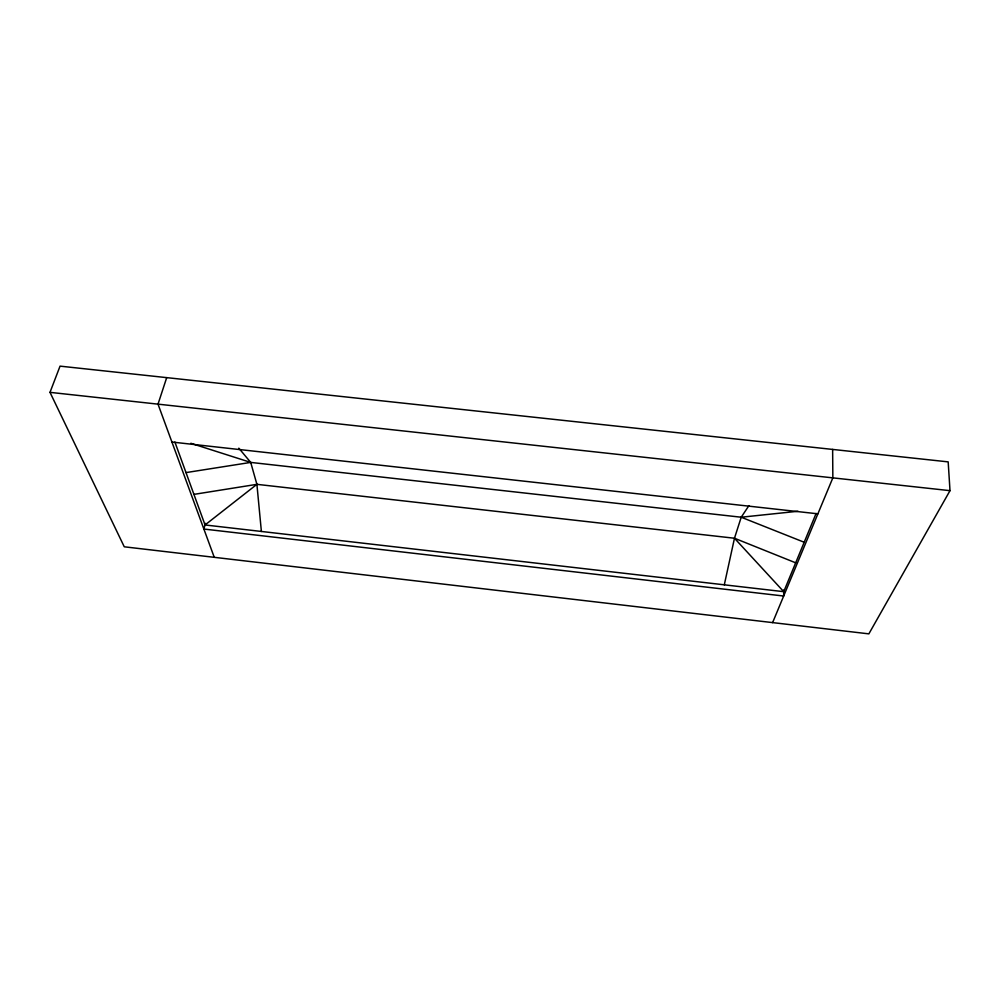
<?xml version="1.0" encoding="UTF-8"?>
<svg xmlns="http://www.w3.org/2000/svg" width="1000" height="1000" viewBox="0 0 1000 1000"><rect width="100%" height="100%" fill="white"/><g stroke="black" fill="none" stroke-linecap="round" stroke-linejoin="round"><path stroke-width="1.5" d="M783.763 589.95L783.675 596.025L203.875 529.05L205.512 523.337M724.3 584.825L734.475 538.237L741.213 517.225L748.913 505.65M166.7 377.638L158.012 404.15L214.262 557.325M50 392.35L60.05 366.138L948.175 461.875L950 490.662L868.863 633.862L124.262 546.8L50 392.35L950 490.662M174.887 442.038L205.05 524.963L783.737 591.675L816.1 513.475M772.613 622.612L832.85 477.863L832.638 449.425M205.05 524.963L256.9 484.338L734.475 538.237L795.688 562.825M193.925 494.375L256.9 484.338L261.388 531.462M186 472.6L250.712 462.413L741.213 517.225L797.95 511.262M171.925 442.038L817.887 513.825M190.825 443.275L250.712 462.413L256.9 484.338M741.213 517.225L804.188 542.25M734.475 538.237L783.737 591.675M238.825 448.175L250.712 462.413"/></g></svg>
